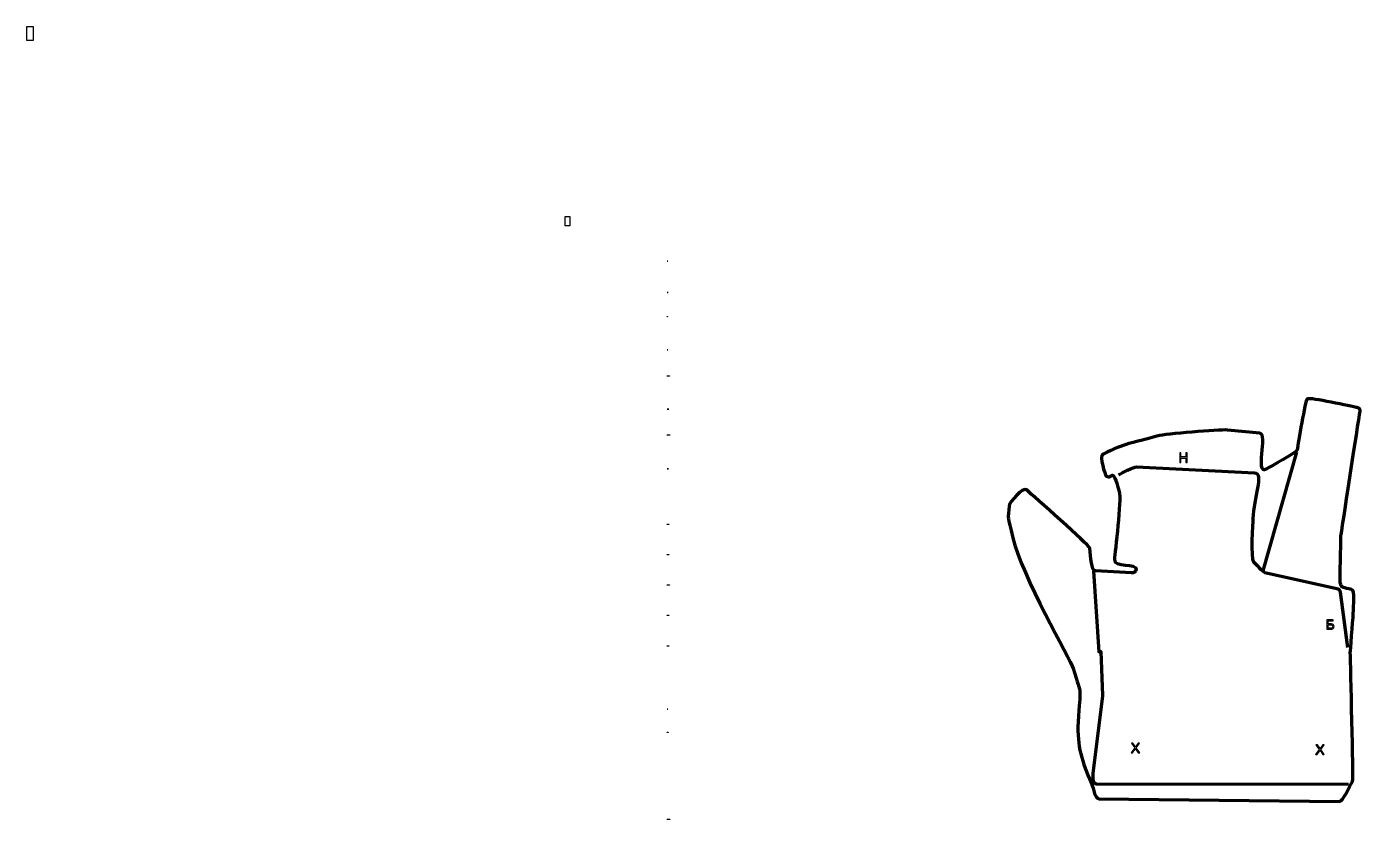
# Model space of a CAD drawing. Header units: millimetres. Extents: x -846 to 1689, y -99 to 1408.
import ezdxf

# ---------------------------------------------------------------- set-up
doc = ezdxf.new("R2010")
doc.units = ezdxf.units.MM
doc.header["$MEASUREMENT"] = 0
doc.header["$XCLIPFRAME"] = 0
doc.layers.add('layer 1', color=7, linetype='Continuous', plot=False)
doc.layers.add('layer 2', color=7, linetype='Continuous')
doc.layers.add('layer 3', color=7, linetype='Continuous')
picture_1 = doc.add_image_def('image1.jpg', size_in_pixel=(45983, 89630))
picture_2 = doc.add_image_def('image2.jpg', size_in_pixel=(16160, 2324))
picture_3 = doc.add_image_def('image3.jpg', size_in_pixel=(15853, 2324))
picture_4 = doc.add_image_def('image4.jpg', size_in_pixel=(21947, 2324))
picture_5 = doc.add_image_def('image5.jpg', size_in_pixel=(16400, 2354))
picture_6 = doc.add_image_def('image6.jpg', size_in_pixel=(16659, 2354))
picture_7 = doc.add_image_def('image7.jpg', size_in_pixel=(11915, 1719))
picture_8 = doc.add_image_def('image8.jpg', size_in_pixel=(27768, 2395))
picture_9 = doc.add_image_def('image9.jpg', size_in_pixel=(16157, 1851))
picture_10 = doc.add_image_def('image10.jpg', size_in_pixel=(21444, 2382))
picture_11 = doc.add_image_def('image11.jpg', size_in_pixel=(7948, 1879))
picture_12 = doc.add_image_def('image12.jpg', size_in_pixel=(5230, 2367))
picture_13 = doc.add_image_def('image13.jpg', size_in_pixel=(9087, 1374))
picture_14 = doc.add_image_def('image14.jpg', size_in_pixel=(6372, 1851))
picture_15 = doc.add_image_def('image15.jpg', size_in_pixel=(5551, 1374))
picture_16 = doc.add_image_def('image16.jpg', size_in_pixel=(10464, 1889))
picture_17 = doc.add_image_def('image17.jpg', size_in_pixel=(26991, 2311))
picture_18 = doc.add_image_def('image18.jpg', size_in_pixel=(65370, 136225))

msp = doc.modelspace()

# ---------------------------------------------------------------- linework, layer by layer
at = {"layer": 'layer 2', "color": 22, "lineweight": 158}
msp.add_open_spline([(1200.2, 595.2), (1243.7, 616.5), (1252.6, 615.2), (1304.8, 629.8), (1304.8, 629.8), (1316.5, 633.1), (1420.9, 642.4), (1436.5, 640.9), (1436.5, 640.9), (1436.5, 640.9), (1498.2, 635.1), (1498.2, 635.1), (1498.2, 635.1), (1514.4, 633.6), (1488.8, 554.3), (1510.3, 566.8), (1510.3, 566.8), (1518.5, 571.6), (1568, 597.5), (1569.1, 603.4), (1569.1, 603.4), (1571.2, 614.9), (1584.2, 697.2), (1588.6, 700.2), (1588.6, 700.2), (1593.1, 703.3), (1672.7, 685.7), (1684, 683.5), (1684, 683.5), (1687.2, 682.9), (1689.3, 679.9), (1688.8, 676.7), (1688.8, 676.7), (1685.5, 655.7), (1652.4, 441.2), (1652.4, 439.8), (1652.4, 439.8), (1651.4, 329.9), (1643.5, 346.2), (1672.6, 337.5), (1672.6, 337.5), (1680.2, 335.2), (1676.3, 308.4), (1675.7, 291.3), (1675.7, 291.3), (1675.3, 278.2), (1670.2, 218.2), (1670.2, 218.1), (1670.2, 218.1), (1670.7, 194.5), (1676.5, -23.2), (1674.5, -26.8), (1674.5, -26.8), (1668.3, -38.1), (1656.1, -65.2), (1649.7, -65.2), (1649.7, -65.2), (1649.7, -65.2), (1192.3, -60.2), (1192.3, -60.2), (1192.3, -60.2), (1184.3, -60.1), (1183.6, -43.2), (1177.7, -29.8), (1177.7, -29.8), (1160.6, 9.3), (1150.3, 38.9), (1152.9, 85.4), (1152.9, 85.4), (1156.8, 156.2), (1161, 129.8), (1143.7, 187.4), (1143.7, 187.4), (1138.7, 204.3), (1044.3, 365.6), (1028.8, 435.9), (1028.8, 435.9), (1019.1, 479.9), (1018, 466.9), (1022.6, 500.1), (1022.6, 500.1), (1022.6, 500.2), (1046.7, 534.6), (1055.1, 527), (1055.1, 527), (1067.9, 515.4), (1174, 422), (1174.8, 416.5), (1174.8, 416.5), (1177.3, 398.7), (1177.4, 374), (1185.7, 373.5), (1185.7, 373.5), (1185.7, 373.5), (1254.6, 369.1), (1254.6, 369.1), (1254.6, 369.1), (1258.7, 368.8), (1262.3, 371.5), (1263, 375.5), (1263, 375.5), (1265.7, 389), (1220.1, 378.6), (1221.8, 394.9), (1221.8, 394.9), (1223.3, 408.9), (1235.3, 509), (1231, 523.8), (1231, 523.8), (1216, 575.6), (1219.2, 545.3), (1206.3, 553.5), (1206.3, 553.5), (1204.2, 554.9), (1192.3, 591.2), (1200.2, 595.2)], degree=3, knots=[0, 0, 0, 0, 0.033333, 0.033333, 0.033333, 0.033333, 0.066667, 0.066667, 0.066667, 0.066667, 0.1, 0.1, 0.1, 0.1, 0.133333, 0.133333, 0.133333, 0.133333, 0.166667, 0.166667, 0.166667, 0.166667, 0.2, 0.2, 0.2, 0.2, 0.233333, 0.233333, 0.233333, 0.233333, 0.266667, 0.266667, 0.266667, 0.266667, 0.3, 0.3, 0.3, 0.3, 0.333333, 0.333333, 0.333333, 0.333333, 0.366667, 0.366667, 0.366667, 0.366667, 0.4, 0.4, 0.4, 0.4, 0.433333, 0.433333, 0.433333, 0.433333, 0.466667, 0.466667, 0.466667, 0.466667, 0.5, 0.5, 0.5, 0.5, 0.533333, 0.533333, 0.533333, 0.533333, 0.566667, 0.566667, 0.566667, 0.566667, 0.6, 0.6, 0.6, 0.6, 0.633333, 0.633333, 0.633333, 0.633333, 0.666667, 0.666667, 0.666667, 0.666667, 0.7, 0.7, 0.7, 0.7, 0.733333, 0.733333, 0.733333, 0.733333, 0.766667, 0.766667, 0.766667, 0.766667, 0.8, 0.8, 0.8, 0.8, 0.833333, 0.833333, 0.833333, 0.833333, 0.866667, 0.866667, 0.866667, 0.866667, 0.9, 0.9, 0.9, 0.9, 0.933333, 0.933333, 0.933333, 0.933333, 1, 1, 1, 1], dxfattribs=at)
at = {"layer": 'layer 3', "color": 142}
for points, knots in [([(1345.9, 579.1), (1345.9, 579.1), (1345.9, 597.3), (1345.9, 597.3), (1345.9, 597.3), (1345.9, 597.3), (1348.3, 597.3), (1348.3, 597.3), (1348.3, 597.3), (1348.3, 597.3), (1348.3, 589.8), (1348.3, 589.8), (1348.3, 589.8), (1348.3, 589.8), (1357.7, 589.8), (1357.7, 589.8), (1357.7, 589.8), (1357.7, 589.8), (1357.7, 597.3), (1357.7, 597.3), (1357.7, 597.3), (1357.7, 597.3), (1360.1, 597.3), (1360.1, 597.3), (1360.1, 597.3), (1360.1, 597.3), (1360.1, 579.1), (1360.1, 579.1), (1360.1, 579.1), (1360.1, 579.1), (1357.7, 579.1), (1357.7, 579.1), (1357.7, 579.1), (1357.7, 579.1), (1357.7, 587.7), (1357.7, 587.7), (1357.7, 587.7), (1357.7, 587.7), (1348.3, 587.7), (1348.3, 587.7), (1348.3, 587.7), (1348.3, 587.7), (1348.3, 579.1), (1348.3, 579.1), (1348.3, 579.1), (1348.3, 579.1), (1345.9, 579.1), (1345.9, 579.1)], [0, 0, 0, 0, 0.076923, 0.076923, 0.076923, 0.076923, 0.153846, 0.153846, 0.153846, 0.153846, 0.230769, 0.230769, 0.230769, 0.230769, 0.307692, 0.307692, 0.307692, 0.307692, 0.384615, 0.384615, 0.384615, 0.384615, 0.461538, 0.461538, 0.461538, 0.461538, 0.538462, 0.538462, 0.538462, 0.538462, 0.615385, 0.615385, 0.615385, 0.615385, 0.692308, 0.692308, 0.692308, 0.692308, 0.769231, 0.769231, 0.769231, 0.769231, 0.846154, 0.846154, 0.846154, 0.846154, 1, 1, 1, 1]), ([(1625.5, 280.2), (1625.5, 280.2), (1637.4, 280.2), (1637.4, 280.2), (1637.4, 280.2), (1637.4, 280.2), (1637.4, 278.1), (1637.4, 278.1), (1637.4, 278.1), (1637.4, 278.1), (1628, 278.1), (1628, 278.1), (1628, 278.1), (1628, 278.1), (1628, 272.5), (1628, 272.5), (1628, 272.5), (1628, 272.5), (1632.3, 272.5), (1632.3, 272.5), (1632.3, 272.5), (1633.9, 272.5), (1635.2, 272.3), (1636.1, 272), (1636.1, 272), (1637.1, 271.7), (1637.8, 271.2), (1638.4, 270.3), (1638.4, 270.3), (1639, 269.5), (1639.3, 268.5), (1639.3, 267.3), (1639.3, 267.3), (1639.3, 266.4), (1639.1, 265.6), (1638.6, 264.8), (1638.6, 264.8), (1638.2, 264), (1637.6, 263.3), (1636.8, 262.8), (1636.8, 262.8), (1636, 262.3), (1634.6, 262.1), (1632.7, 262.1), (1632.7, 262.1), (1632.7, 262.1), (1625.5, 262.1), (1625.5, 262.1), (1625.5, 262.1), (1625.5, 262.1), (1625.5, 280.2), (1625.5, 280.2)], [0, 0, 0, 0, 0.071429, 0.071429, 0.071429, 0.071429, 0.142857, 0.142857, 0.142857, 0.142857, 0.214286, 0.214286, 0.214286, 0.214286, 0.285714, 0.285714, 0.285714, 0.285714, 0.357143, 0.357143, 0.357143, 0.357143, 0.428571, 0.428571, 0.428571, 0.428571, 0.5, 0.5, 0.5, 0.5, 0.571429, 0.571429, 0.571429, 0.571429, 0.642857, 0.642857, 0.642857, 0.642857, 0.714286, 0.714286, 0.714286, 0.714286, 0.785714, 0.785714, 0.785714, 0.785714, 0.857143, 0.857143, 0.857143, 0.857143, 1, 1, 1, 1]), ([(1628, 264.1), (1628, 264.1), (1632.8, 264.1), (1632.8, 264.1), (1632.8, 264.1), (1634.1, 264.1), (1635, 264.4), (1635.7, 264.9), (1635.7, 264.9), (1636.3, 265.4), (1636.7, 266.2), (1636.7, 267.3), (1636.7, 267.3), (1636.7, 268), (1636.5, 268.7), (1636.1, 269.2), (1636.1, 269.2), (1635.7, 269.7), (1635.2, 270), (1634.6, 270.2), (1634.6, 270.2), (1633.9, 270.3), (1632.8, 270.4), (1631.2, 270.4), (1631.2, 270.4), (1631.2, 270.4), (1628, 270.4), (1628, 270.4), (1628, 270.4), (1628, 270.4), (1628, 264.1), (1628, 264.1)], [0, 0, 0, 0, 0.111111, 0.111111, 0.111111, 0.111111, 0.222222, 0.222222, 0.222222, 0.222222, 0.333333, 0.333333, 0.333333, 0.333333, 0.444444, 0.444444, 0.444444, 0.444444, 0.555556, 0.555556, 0.555556, 0.555556, 0.666667, 0.666667, 0.666667, 0.666667, 0.777778, 0.777778, 0.777778, 0.777778, 1, 1, 1, 1]), ([(1253.4, 27.1), (1253.4, 27.1), (1260.5, 36.5), (1260.5, 36.5), (1260.5, 36.5), (1260.5, 36.5), (1254.3, 45.3), (1254.3, 45.3), (1254.3, 45.3), (1254.3, 45.3), (1257.1, 45.3), (1257.1, 45.3), (1257.1, 45.3), (1257.1, 45.3), (1260.5, 40.6), (1260.5, 40.6), (1260.5, 40.6), (1261.2, 39.7), (1261.6, 38.9), (1261.9, 38.4), (1261.9, 38.4), (1262.3, 39.1), (1262.8, 39.7), (1263.4, 40.5), (1263.4, 40.5), (1263.4, 40.5), (1267, 45.3), (1267, 45.3), (1267, 45.3), (1267, 45.3), (1269.6, 45.3), (1269.6, 45.3), (1269.6, 45.3), (1269.6, 45.3), (1263.3, 36.6), (1263.3, 36.6), (1263.3, 36.6), (1263.3, 36.6), (1270.1, 27.1), (1270.1, 27.1), (1270.1, 27.1), (1270.1, 27.1), (1267.2, 27.1), (1267.2, 27.1), (1267.2, 27.1), (1267.2, 27.1), (1262.6, 33.6), (1262.6, 33.6), (1262.6, 33.6), (1262.3, 34), (1262.1, 34.3), (1261.8, 34.7), (1261.8, 34.7), (1261.4, 34.1), (1261.1, 33.7), (1260.9, 33.4), (1260.9, 33.4), (1260.9, 33.4), (1256.3, 27.1), (1256.3, 27.1), (1256.3, 27.1), (1256.3, 27.1), (1253.4, 27.1), (1253.4, 27.1)], [0, 0, 0, 0, 0.058824, 0.058824, 0.058824, 0.058824, 0.117647, 0.117647, 0.117647, 0.117647, 0.176471, 0.176471, 0.176471, 0.176471, 0.235294, 0.235294, 0.235294, 0.235294, 0.294118, 0.294118, 0.294118, 0.294118, 0.352941, 0.352941, 0.352941, 0.352941, 0.411765, 0.411765, 0.411765, 0.411765, 0.470588, 0.470588, 0.470588, 0.470588, 0.529412, 0.529412, 0.529412, 0.529412, 0.588235, 0.588235, 0.588235, 0.588235, 0.647059, 0.647059, 0.647059, 0.647059, 0.705882, 0.705882, 0.705882, 0.705882, 0.764706, 0.764706, 0.764706, 0.764706, 0.823529, 0.823529, 0.823529, 0.823529, 0.882353, 0.882353, 0.882353, 0.882353, 1, 1, 1, 1]), ([(1604.2, 24.1), (1604.2, 24.1), (1611.2, 33.6), (1611.2, 33.6), (1611.2, 33.6), (1611.2, 33.6), (1605, 42.3), (1605, 42.3), (1605, 42.3), (1605, 42.3), (1607.9, 42.3), (1607.9, 42.3), (1607.9, 42.3), (1607.9, 42.3), (1611.2, 37.7), (1611.2, 37.7), (1611.2, 37.7), (1611.9, 36.7), (1612.4, 36), (1612.6, 35.5), (1612.6, 35.5), (1613, 36.1), (1613.5, 36.8), (1614.1, 37.5), (1614.1, 37.5), (1614.1, 37.5), (1617.7, 42.3), (1617.7, 42.3), (1617.7, 42.3), (1617.7, 42.3), (1620.4, 42.3), (1620.4, 42.3), (1620.4, 42.3), (1620.4, 42.3), (1614, 33.7), (1614, 33.7), (1614, 33.7), (1614, 33.7), (1620.8, 24.1), (1620.8, 24.1), (1620.8, 24.1), (1620.8, 24.1), (1617.9, 24.1), (1617.9, 24.1), (1617.9, 24.1), (1617.9, 24.1), (1613.3, 30.6), (1613.3, 30.6), (1613.3, 30.6), (1613, 31), (1612.8, 31.4), (1612.5, 31.7), (1612.5, 31.7), (1612.1, 31.1), (1611.9, 30.7), (1611.7, 30.4), (1611.7, 30.4), (1611.7, 30.4), (1607.1, 24.1), (1607.1, 24.1), (1607.1, 24.1), (1607.1, 24.1), (1604.2, 24.1), (1604.2, 24.1)], [0, 0, 0, 0, 0.058824, 0.058824, 0.058824, 0.058824, 0.117647, 0.117647, 0.117647, 0.117647, 0.176471, 0.176471, 0.176471, 0.176471, 0.235294, 0.235294, 0.235294, 0.235294, 0.294118, 0.294118, 0.294118, 0.294118, 0.352941, 0.352941, 0.352941, 0.352941, 0.411765, 0.411765, 0.411765, 0.411765, 0.470588, 0.470588, 0.470588, 0.470588, 0.529412, 0.529412, 0.529412, 0.529412, 0.588235, 0.588235, 0.588235, 0.588235, 0.647059, 0.647059, 0.647059, 0.647059, 0.705882, 0.705882, 0.705882, 0.705882, 0.764706, 0.764706, 0.764706, 0.764706, 0.823529, 0.823529, 0.823529, 0.823529, 0.882353, 0.882353, 0.882353, 0.882353, 1, 1, 1, 1])]:
    msp.add_open_spline(points, degree=3, knots=knots, dxfattribs=at)
at = {"layer": 'layer 3', "color": 142, "lineweight": 158}
msp.add_open_spline([(1504.8, 373.2), (1504.8, 373.2), (1568.5, 598.8), (1568.5, 598.8)], degree=3, dxfattribs=at)
for points in [[(1229.4, 555.9), (1234.9, 558.5), (1259.4, 571.3), (1263.6, 571.1), (1263.6, 571.1), (1263.6, 571.1), (1488.2, 559.8), (1488.2, 559.8), (1488.2, 559.8), (1506.4, 558.9), (1486.3, 511.4), (1485.1, 472.6), (1485.1, 472.6), (1484.8, 465.1), (1480.1, 396.9), (1486.4, 390.3), (1486.4, 390.3), (1490.2, 386.4), (1503.4, 371), (1507.8, 370), (1507.8, 370), (1507.8, 370), (1644.7, 339.6), (1644.7, 339.6), (1644.7, 339.6), (1648.1, 338.8), (1650.5, 336.2), (1650.9, 332.8), (1650.9, 332.8), (1650.9, 332.8), (1664.6, 227.4), (1664.6, 227.4)], [(1182.1, 372.4), (1182.1, 372.4), (1192.1, 219.1), (1192.1, 219.1), (1192.1, 219.1), (1192.1, 219), (1195.7, 220), (1195.7, 219.9), (1195.7, 219.9), (1195.7, 219.9), (1199.1, 136), (1199.1, 136), (1199.1, 136), (1199.1, 135.6), (1199.1, 135.2), (1199, 134.7), (1199, 134.7), (1199, 134.7), (1180.7, -12.5), (1180.7, -12.5), (1180.7, -12.5), (1180.5, -14.8), (1181.1, -27.3), (1182.6, -29.1), (1182.6, -29.1), (1184.2, -30.8), (1186.2, -31.8), (1188.5, -31.8), (1188.5, -31.8), (1188.5, -31.8), (1666.5, -32.3), (1666.5, -32.3)]]:
    msp.add_open_spline(points, degree=3, knots=[0, 0, 0, 0, 0.111111, 0.111111, 0.111111, 0.111111, 0.222222, 0.222222, 0.222222, 0.222222, 0.333333, 0.333333, 0.333333, 0.333333, 0.444444, 0.444444, 0.444444, 0.444444, 0.555556, 0.555556, 0.555556, 0.555556, 0.666667, 0.666667, 0.666667, 0.666667, 0.777778, 0.777778, 0.777778, 0.777778, 1, 1, 1, 1], dxfattribs=at)

# ---------------------------------------------------------------- pictures from other files: only their frames are drawn
at = {"layer": 'layer 1', "color": 0}
image = msp.add_image(picture_18, insert=(-834.2, -490.8), size_in_units=(907.9, 1892), dxfattribs=at)
image.set_boundary_path([(-834, -491), (74, 1401)])
image.dxf.flags = 3
image = msp.add_image(picture_1, insert=(175.6, -200.9), size_in_units=(638.7, 1244.9), dxfattribs=at)
image.set_boundary_path([(176, -201), (814, 1044)])
image.dxf.flags = 3
image = msp.add_image(picture_14, insert=(366.6, 949.8), size_in_units=(88.5, 25.7), dxfattribs=at)
image.set_boundary_path([(367, 950), (455, 976)])
image.dxf.flags = 3
image = msp.add_image(picture_13, insert=(366.6, 895.8), size_in_units=(126.2, 19.1), dxfattribs=at)
image.set_boundary_path([(367, 896), (493, 915)])
image.dxf.flags = 3
image = msp.add_image(picture_12, insert=(366.5, 835.3), size_in_units=(72.6, 32.9), dxfattribs=at)
image.set_boundary_path([(367, 835), (439, 868)])
image.dxf.flags = 3
image = msp.add_image(picture_11, insert=(366.6, 778.3), size_in_units=(110.4, 26.1), dxfattribs=at)
image.set_boundary_path([(367, 778), (477, 804)])
image.dxf.flags = 3
image = msp.add_image(picture_10, insert=(366.6, 721), size_in_units=(297.8, 33.1), dxfattribs=at)
image.set_boundary_path([(367, 721), (664, 754)])
image.dxf.flags = 3
image = msp.add_image(picture_9, insert=(366.6, 664.3), size_in_units=(224.4, 25.7), dxfattribs=at)
image.set_boundary_path([(367, 664), (591, 690)])
image.dxf.flags = 3
image = msp.add_image(picture_8, insert=(366.5, 606.7), size_in_units=(385.7, 33.3), dxfattribs=at)
image.set_boundary_path([(367, 607), (752, 640)])
image.dxf.flags = 3
image = msp.add_image(picture_7, insert=(366.6, 551), size_in_units=(165.5, 23.9), dxfattribs=at)
image.set_boundary_path([(367, 551), (532, 575)])
image.dxf.flags = 3
image = msp.add_image(picture_2, insert=(366.6, 435.8), size_in_units=(224.4, 32.3), dxfattribs=at)
image.set_boundary_path([(367, 436), (591, 468)])
image.dxf.flags = 3
image = msp.add_image(picture_3, insert=(366.6, 377.1), size_in_units=(220.2, 32.3), dxfattribs=at)
image.set_boundary_path([(367, 377), (587, 410)])
image.dxf.flags = 3
image = msp.add_image(picture_4, insert=(366.6, 318.4), size_in_units=(304.8, 32.3), dxfattribs=at)
image.set_boundary_path([(367, 318), (671, 350)])
image.dxf.flags = 3
image = msp.add_image(picture_5, insert=(366.6, 259.5), size_in_units=(227.8, 32.7), dxfattribs=at)
image.set_boundary_path([(367, 260), (594, 292)])
image.dxf.flags = 3
image = msp.add_image(picture_6, insert=(366.6, 200.8), size_in_units=(231.4, 32.7), dxfattribs=at)
image.set_boundary_path([(367, 201), (598, 234)])
image.dxf.flags = 3
image = msp.add_image(picture_15, insert=(366.5, 92.6), size_in_units=(77.1, 19.1), dxfattribs=at)
image.set_boundary_path([(367, 93), (444, 112)])
image.dxf.flags = 3
image = msp.add_image(picture_16, insert=(366.5, 40.7), size_in_units=(145.3, 26.2), dxfattribs=at)
image.set_boundary_path([(367, 41), (512, 67)])
image.dxf.flags = 3
image = msp.add_image(picture_17, insert=(366.7, -132.9), size_in_units=(374.9, 32.1), dxfattribs=at)
image.set_boundary_path([(367, -133), (742, -101)])
image.dxf.flags = 3

doc.saveas('drawing.dxf')
